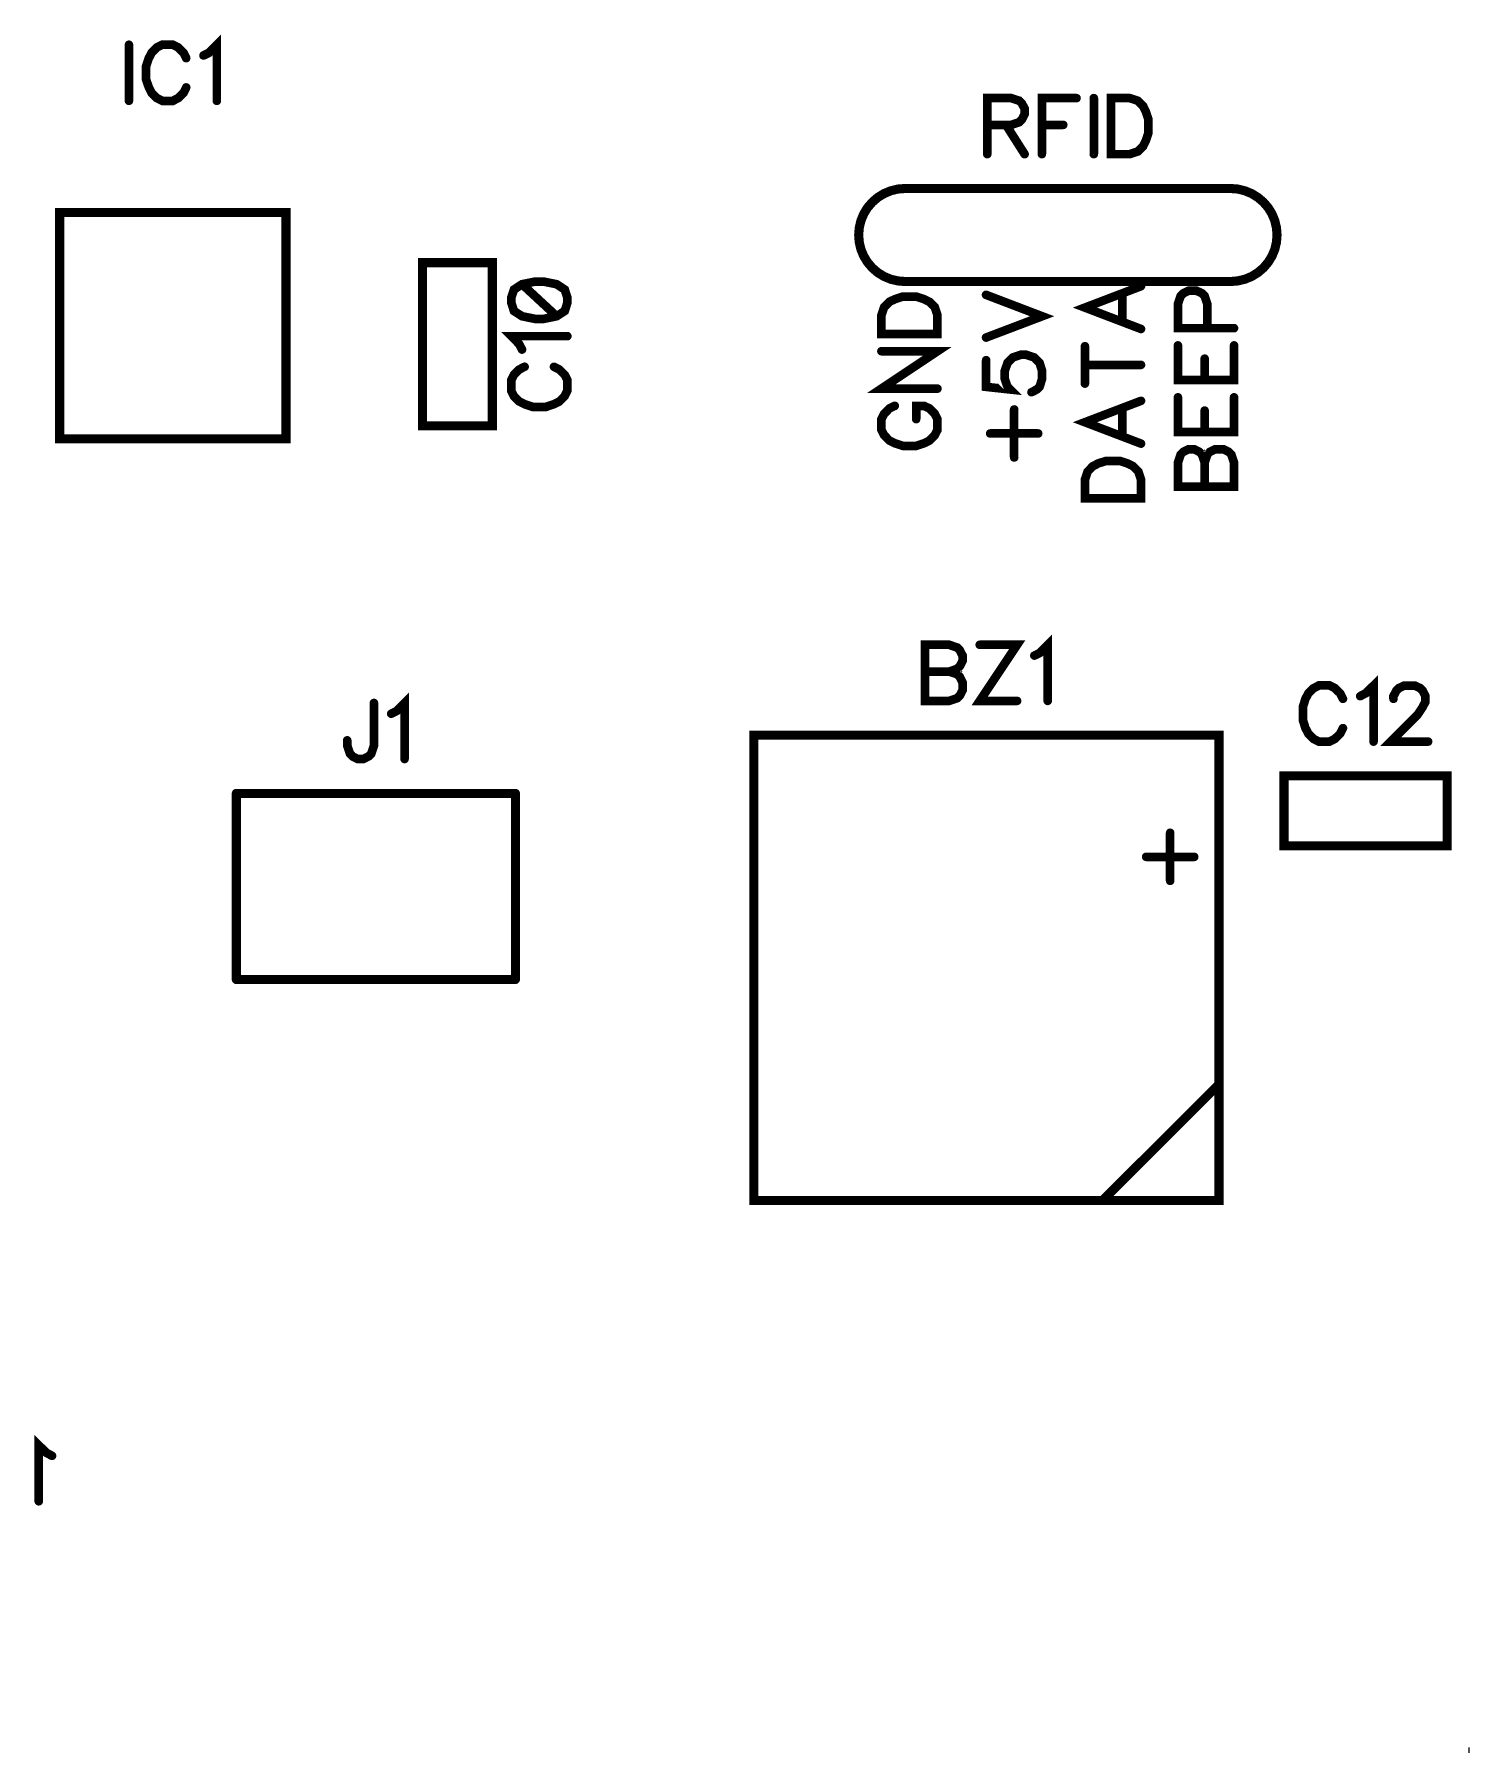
# Model space of a CAD drawing. Extents: x 0.01 to 6.15, y 0 to 8.66.
# Drawn here: x 4.608 to 6.151, y -0.001 to 1.847 of the extents above; entities that cross this region are included whole.
import ezdxf

# ---------------------------------------------------------------- set-up
doc = ezdxf.new("R2010")
doc.units = 0
doc.layers.add('Top_Silk', color=2, linetype='CONTINUOUS')

msp = doc.modelspace()

# ---------------------------------------------------------------- linework, layer by layer
at = {"layer": 'Top_Silk', "linetype": 'CONTINUOUS'}
for points, const_width in [([(4.7093, 1.8359), (4.7093, 1.7756)], 0.0093), ([(4.7709, 1.8215), (4.768, 1.8272), (4.7622, 1.833), (4.7565, 1.8359), (4.7451, 1.8359), (4.7393, 1.833), (4.7336, 1.8272), (4.7307, 1.8215), (4.7278, 1.8129), (4.7278, 1.7985), (4.7307, 1.79), (4.7336, 1.7842), (4.7393, 1.7785), (4.7451, 1.7756), (4.7565, 1.7756), (4.7622, 1.7785), (4.768, 1.7842), (4.7709, 1.79)], 0.0093), ([(4.7894, 1.8243), (4.7952, 1.8272), (4.8038, 1.8358), (4.8038, 1.7756)], 0.0093), ([(5.632, 1.7498), (5.6578, 1.7498), (5.6664, 1.7527), (5.6693, 1.7556), (5.6722, 1.7613), (5.6722, 1.7671), (5.6693, 1.7728), (5.6664, 1.7757), (5.6578, 1.7785), (5.632, 1.7785), (5.632, 1.7183)], 0.0093), ([(5.728, 1.7785), (5.6907, 1.7785), (5.6907, 1.7183)], 0.0093), ([(5.7466, 1.7785), (5.7466, 1.7183)], 0.0093), ([(5.7651, 1.7785), (5.7651, 1.7183), (5.7852, 1.7183), (5.7938, 1.7212), (5.7996, 1.7269), (5.8024, 1.7327), (5.8053, 1.7412), (5.8053, 1.7556), (5.8024, 1.7642), (5.7996, 1.7699), (5.7938, 1.7757), (5.7852, 1.7785), (5.7651, 1.7785)], 0.0093), ([(5.6521, 1.7498), (5.6722, 1.7183)], 0.0093), ([(5.6907, 1.7498), (5.7136, 1.7498)], 0.0093), ([(5.5436, 1.6814), (5.5358, 1.6808), (5.5282, 1.6789), (5.521, 1.6759), (5.5143, 1.6718), (5.5084, 1.6667), (5.5033, 1.6608), (5.4992, 1.6541), (5.4962, 1.6468), (5.4944, 1.6392), (5.4938, 1.6314), (5.4944, 1.6236), (5.4962, 1.616), (5.4992, 1.6088), (5.5033, 1.6021), (5.5084, 1.5961), (5.5143, 1.591), (5.521, 1.5869), (5.5282, 1.5839), (5.5358, 1.5821), (5.5436, 1.5814)], 0.0098), ([(5.8936, 1.6814), (5.5436, 1.6814)], 0.0098), ([(5.8936, 1.5814), (5.9014, 1.5821), (5.909, 1.5839), (5.9163, 1.5869), (5.9229, 1.591), (5.9289, 1.5961), (5.934, 1.6021), (5.9381, 1.6088), (5.9411, 1.616), (5.9429, 1.6236), (5.9435, 1.6314), (5.9429, 1.6392), (5.9411, 1.6468), (5.9381, 1.6541), (5.934, 1.6608), (5.9289, 1.6667), (5.9229, 1.6718), (5.9163, 1.6759), (5.909, 1.6789), (5.9014, 1.6808), (5.8936, 1.6814)], 0.0098), ([(4.6349, 1.6556), (4.8781, 1.6556), (4.8781, 1.4124), (4.6349, 1.4124), (4.6349, 1.6556)], 0.0098), ([(5.0248, 1.4264), (5.1, 1.4264), (5.1, 1.6017), (5.0248, 1.6017), (5.0248, 1.4264)], 0.0098), ([(5.1204, 1.5585), (5.1232, 1.5498), (5.1319, 1.5441), (5.1462, 1.5412), (5.1548, 1.5412), (5.1691, 1.5441), (5.1778, 1.5498), (5.1806, 1.5585), (5.1806, 1.5642), (5.1778, 1.5728), (5.1691, 1.5785), (5.1548, 1.5814), (5.1462, 1.5814), (5.1319, 1.5785), (5.1232, 1.5728), (5.1204, 1.5642), (5.1204, 1.5585)], 0.0093), ([(5.1319, 1.5785), (5.1691, 1.5441)], 0.0093), ([(5.8936, 1.5814), (5.5436, 1.5814)], 0.0098), ([(5.6307, 1.5212), (5.691, 1.5441), (5.6307, 1.5671)], 0.0093), ([(5.7973, 1.5764), (5.737, 1.5534), (5.7973, 1.5304)], 0.0093), ([(5.7772, 1.5391), (5.7772, 1.5678)], 0.0093), ([(5.8686, 1.5313), (5.8686, 1.5572), (5.8657, 1.5658), (5.8628, 1.5687), (5.8571, 1.5715), (5.8485, 1.5715), (5.8428, 1.5687), (5.8399, 1.5658), (5.837, 1.5572), (5.837, 1.5313), (5.8973, 1.5313)], 0.0093), ([(5.5182, 1.5251), (5.5785, 1.5251), (5.5785, 1.5452), (5.5756, 1.5538), (5.5699, 1.5596), (5.5641, 1.5624), (5.5556, 1.5653), (5.5412, 1.5653), (5.5326, 1.5624), (5.5268, 1.5596), (5.5211, 1.5538), (5.5182, 1.5452), (5.5182, 1.5251)], 0.0093), ([(5.1319, 1.5083), (5.1289, 1.5141), (5.1204, 1.5227), (5.1806, 1.5227)], 0.0093), ([(5.737, 1.4717), (5.737, 1.5119)], 0.0093), ([(5.837, 1.5128), (5.837, 1.4755), (5.8973, 1.4755), (5.8973, 1.5128)], 0.0093), ([(5.5182, 1.5065), (5.5785, 1.5065), (5.5182, 1.4663), (5.5785, 1.4663)], 0.0093), ([(5.6308, 1.4969), (5.6308, 1.4682), (5.6566, 1.4654), (5.6538, 1.4682), (5.6508, 1.4769), (5.6508, 1.4854), (5.6538, 1.494), (5.6595, 1.4998), (5.6681, 1.5027), (5.6738, 1.5027), (5.6824, 1.4998), (5.6882, 1.494), (5.691, 1.4854), (5.691, 1.4769), (5.6882, 1.4682), (5.6853, 1.4654), (5.6796, 1.4625)], 0.0093), ([(5.8657, 1.4755), (5.8657, 1.4985)], 0.0093), ([(5.1346, 1.4898), (5.1289, 1.4869), (5.1232, 1.4812), (5.1203, 1.4755), (5.1203, 1.464), (5.1232, 1.4582), (5.1289, 1.4525), (5.1346, 1.4496), (5.1433, 1.4467), (5.1577, 1.4467), (5.1662, 1.4496), (5.172, 1.4525), (5.1777, 1.4582), (5.1806, 1.464), (5.1806, 1.4755), (5.1777, 1.4812), (5.172, 1.4869), (5.1662, 1.4898)], 0.0093), ([(5.737, 1.4918), (5.7973, 1.4918)], 0.0093), ([(5.837, 1.457), (5.837, 1.4197), (5.8973, 1.4197), (5.8973, 1.457)], 0.0093), ([(5.5326, 1.4478), (5.5268, 1.445), (5.5211, 1.4392), (5.5182, 1.4335), (5.5182, 1.422), (5.5211, 1.4163), (5.5268, 1.4105), (5.5326, 1.4076), (5.5412, 1.4048), (5.5556, 1.4048), (5.5641, 1.4076), (5.5699, 1.4105), (5.5756, 1.4163), (5.5785, 1.422), (5.5785, 1.4335), (5.5756, 1.4392), (5.5699, 1.445), (5.5641, 1.4478), (5.5556, 1.4478), (5.5556, 1.4335)], 0.0093), ([(5.6609, 1.3923), (5.6609, 1.4439)], 0.0093), ([(5.7973, 1.4532), (5.737, 1.4302), (5.7973, 1.4072)], 0.0093), ([(5.7772, 1.4159), (5.7772, 1.4446)], 0.0093), ([(5.8657, 1.4197), (5.8657, 1.4427)], 0.0093), ([(5.6351, 1.4181), (5.6867, 1.4181)], 0.0093), ([(5.837, 1.361), (5.8973, 1.361), (5.8973, 1.3869), (5.8944, 1.3955), (5.8915, 1.3984), (5.8858, 1.4012), (5.8772, 1.4012), (5.8714, 1.3984), (5.8686, 1.3955), (5.8657, 1.3869), (5.8628, 1.3955), (5.86, 1.3984), (5.8543, 1.4012), (5.8485, 1.4012), (5.8428, 1.3984), (5.8399, 1.3955), (5.837, 1.3869), (5.837, 1.361)], 0.0093), ([(5.737, 1.3485), (5.7973, 1.3485), (5.7973, 1.3686), (5.7944, 1.3772), (5.7887, 1.383), (5.7829, 1.3859), (5.7743, 1.3887), (5.7599, 1.3887), (5.7513, 1.3859), (5.7456, 1.383), (5.7399, 1.3772), (5.737, 1.3686), (5.737, 1.3485)], 0.0093), ([(5.8657, 1.361), (5.8657, 1.3869)], 0.0093), ([(5.6826, 1.1794), (5.6884, 1.1823), (5.697, 1.1909), (5.697, 1.1307)], 0.0093), ([(5.5652, 1.191), (5.5652, 1.1307), (5.591, 1.1307), (5.5996, 1.1336), (5.6025, 1.1364), (5.6054, 1.1422), (5.6054, 1.1508), (5.6025, 1.1565), (5.5996, 1.1594), (5.591, 1.1622), (5.5996, 1.1652), (5.6025, 1.168), (5.6054, 1.1737), (5.6054, 1.1795), (5.6025, 1.1852), (5.5996, 1.1881), (5.591, 1.191), (5.5652, 1.191)], 0.0093), ([(5.6239, 1.191), (5.6641, 1.191), (5.6239, 1.1307), (5.6641, 1.1307)], 0.0093), ([(5.5652, 1.1622), (5.591, 1.1622)], 0.0093), ([(6.0143, 1.133), (6.0115, 1.1387), (6.0057, 1.1444), (6, 1.1473), (5.9885, 1.1473), (5.9828, 1.1444), (5.9771, 1.1387), (5.9741, 1.133), (5.9713, 1.1243), (5.9713, 1.11), (5.9741, 1.1014), (5.9771, 1.0956), (5.9828, 1.0899), (5.9885, 1.087), (6, 1.087), (6.0057, 1.0899), (6.0115, 1.0956), (6.0143, 1.1014)], 0.0093), ([(6.0329, 1.1358), (6.0386, 1.1387), (6.0473, 1.1472), (6.0473, 1.087)], 0.0093), ([(6.0687, 1.1329), (6.0687, 1.1358), (6.0716, 1.1415), (6.0744, 1.1444), (6.0802, 1.1472), (6.0917, 1.1472), (6.0974, 1.1444), (6.1002, 1.1415), (6.1031, 1.1358), (6.1031, 1.13), (6.1002, 1.1243), (6.0945, 1.1157), (6.0658, 1.087), (6.106, 1.087)], 0.0093), ([(4.9727, 1.1285), (4.9727, 1.0826), (4.9698, 1.074), (4.9669, 1.0711), (4.9612, 1.0682), (4.9554, 1.0682), (4.9497, 1.0711), (4.9469, 1.074), (4.944, 1.0826), (4.944, 1.0883)], 0.0093), ([(4.9912, 1.1169), (4.997, 1.1198), (5.0056, 1.1284), (5.0056, 1.0682)], 0.0093), ([(5.3811, 1.0938), (5.8811, 1.0938), (5.8811, 0.5938), (5.3811, 0.5938), (5.3811, 1.0938)], 0.0098), ([(5.951, 1.0502), (6.1263, 1.0502), (6.1263, 0.975), (5.951, 0.975), (5.951, 1.0502)], 0.0098), ([(4.8248, 1.0313), (5.1248, 1.0313)], 0.0098), ([(4.8248, 0.8313), (4.8248, 1.0313)], 0.0098), ([(5.1248, 0.8313), (5.1248, 1.0313)], 0.0098), ([(5.8286, 0.989), (5.8286, 0.9373)], 0.0093), ([(5.8028, 0.9631), (5.8545, 0.9631)], 0.0093), ([(4.8248, 0.8313), (5.1248, 0.8313)], 0.0098), ([(4.9331, 0.8313), (5.1248, 0.8313)], 0.0098), ([(5.8811, 0.7188), (5.756, 0.5938)], 0.0098), ([(4.6267, 0.3194), (4.621, 0.3223), (4.6123, 0.3308), (4.6123, 0.2706)], 0.0093), ([(6.1499, 0), (6.1499, 0.0062)], 0.0013)]:
    msp.add_lwpolyline(points, dxfattribs=dict(at, const_width=const_width))
for points, const_width in [([(4.707, 1.8359, 1), (4.7116, 1.8359, 1), (4.707, 1.8359, 1)], 0.0046), ([(4.7685, 1.8215, 1), (4.7732, 1.8215, 1), (4.7685, 1.8215, 1)], 0.0046), ([(4.7871, 1.8243, 1), (4.7917, 1.8243, 1), (4.7871, 1.8243, 1)], 0.0046), ([(4.7685, 1.79, 1), (4.7732, 1.79, 1), (4.7685, 1.79, 1)], 0.0046), ([(4.707, 1.7756, 1), (4.7116, 1.7756, 1), (4.707, 1.7756, 1)], 0.0046), ([(4.8015, 1.7756, 1), (4.8061, 1.7756, 1), (4.8015, 1.7756, 1)], 0.0046), ([(5.7257, 1.7785, 1), (5.7303, 1.7785, 1), (5.7257, 1.7785, 1)], 0.0046), ([(5.7442, 1.7785, 1), (5.7489, 1.7785, 1), (5.7442, 1.7785, 1)], 0.0046), ([(5.7628, 1.7785, 1), (5.7674, 1.7785, 1), (5.7628, 1.7785, 1)], 0.0046), ([(5.6297, 1.7498, 1), (5.6343, 1.7498, 1), (5.6297, 1.7498, 1)], 0.0046), ([(5.6498, 1.7498, 1), (5.6544, 1.7498, 1), (5.6498, 1.7498, 1)], 0.0046), ([(5.6884, 1.7498, 1), (5.693, 1.7498, 1), (5.6884, 1.7498, 1)], 0.0046), ([(5.7113, 1.7498, 1), (5.716, 1.7498, 1), (5.7113, 1.7498, 1)], 0.0046), ([(5.6297, 1.7183, 1), (5.6343, 1.7183, 1), (5.6297, 1.7183, 1)], 0.0046), ([(5.6698, 1.7183, 1), (5.6745, 1.7183, 1), (5.6698, 1.7183, 1)], 0.0046), ([(5.6884, 1.7183, 1), (5.693, 1.7183, 1), (5.6884, 1.7183, 1)], 0.0046), ([(5.7442, 1.7183, 1), (5.7489, 1.7183, 1), (5.7442, 1.7183, 1)], 0.0046), ([(5.5412, 1.6814, 1), (5.5461, 1.6814, 1), (5.5412, 1.6814, 1)], 0.0049), ([(5.5412, 1.6814, 1), (5.5461, 1.6814, 1), (5.5412, 1.6814, 1)], 0.0049), ([(5.8912, 1.6814, 1), (5.8961, 1.6814, 1), (5.8912, 1.6814, 1)], 0.0049), ([(5.8912, 1.6814, 1), (5.8961, 1.6814, 1), (5.8912, 1.6814, 1)], 0.0049), ([(5.1295, 1.5785, 1), (5.1342, 1.5785, 1), (5.1295, 1.5785, 1)], 0.0046), ([(5.5412, 1.5814, 1), (5.5461, 1.5814, 1), (5.5412, 1.5814, 1)], 0.0049), ([(5.5412, 1.5814, 1), (5.5461, 1.5814, 1), (5.5412, 1.5814, 1)], 0.0049), ([(5.6284, 1.5671, 1), (5.6331, 1.5671, 1), (5.6284, 1.5671, 1)], 0.0046), ([(5.7749, 1.5678, 1), (5.7795, 1.5678, 1), (5.7749, 1.5678, 1)], 0.0046), ([(5.795, 1.5764, 1), (5.7996, 1.5764, 1), (5.795, 1.5764, 1)], 0.0046), ([(5.8912, 1.5814, 1), (5.8961, 1.5814, 1), (5.8912, 1.5814, 1)], 0.0049), ([(5.8912, 1.5814, 1), (5.8961, 1.5814, 1), (5.8912, 1.5814, 1)], 0.0049), ([(5.1181, 1.5585, 1), (5.1227, 1.5585, 1), (5.1181, 1.5585, 1)], 0.0046), ([(5.1668, 1.5441, 1), (5.1714, 1.5441, 1), (5.1668, 1.5441, 1)], 0.0046), ([(5.7749, 1.5391, 1), (5.7795, 1.5391, 1), (5.7749, 1.5391, 1)], 0.0046), ([(5.795, 1.5304, 1), (5.7996, 1.5304, 1), (5.795, 1.5304, 1)], 0.0046), ([(5.8663, 1.5313, 1), (5.8709, 1.5313, 1), (5.8663, 1.5313, 1)], 0.0046), ([(5.895, 1.5313, 1), (5.8996, 1.5313, 1), (5.895, 1.5313, 1)], 0.0046), ([(5.1783, 1.5227, 1), (5.1829, 1.5227, 1), (5.1783, 1.5227, 1)], 0.0046), ([(5.5159, 1.5251, 1), (5.5205, 1.5251, 1), (5.5159, 1.5251, 1)], 0.0046), ([(5.6284, 1.5212, 1), (5.6331, 1.5212, 1), (5.6284, 1.5212, 1)], 0.0046), ([(5.7347, 1.5119, 1), (5.7393, 1.5119, 1), (5.7347, 1.5119, 1)], 0.0046), ([(5.8347, 1.5128, 1), (5.8393, 1.5128, 1), (5.8347, 1.5128, 1)], 0.0046), ([(5.895, 1.5128, 1), (5.8996, 1.5128, 1), (5.895, 1.5128, 1)], 0.0046), ([(5.1295, 1.5083, 1), (5.1342, 1.5083, 1), (5.1295, 1.5083, 1)], 0.0046), ([(5.5159, 1.5065, 1), (5.5205, 1.5065, 1), (5.5159, 1.5065, 1)], 0.0046), ([(5.6285, 1.4969, 1), (5.6331, 1.4969, 1), (5.6285, 1.4969, 1)], 0.0046), ([(5.8634, 1.4985, 1), (5.868, 1.4985, 1), (5.8634, 1.4985, 1)], 0.0046), ([(5.1323, 1.4898, 1), (5.137, 1.4898, 1), (5.1323, 1.4898, 1)], 0.0046), ([(5.1639, 1.4898, 1), (5.1685, 1.4898, 1), (5.1639, 1.4898, 1)], 0.0046), ([(5.7347, 1.4918, 1), (5.7393, 1.4918, 1), (5.7347, 1.4918, 1)], 0.0046), ([(5.795, 1.4918, 1), (5.7996, 1.4918, 1), (5.795, 1.4918, 1)], 0.0046), ([(5.8634, 1.4755, 1), (5.868, 1.4755, 1), (5.8634, 1.4755, 1)], 0.0046), ([(5.5762, 1.4663, 1), (5.5808, 1.4663, 1), (5.5762, 1.4663, 1)], 0.0046), ([(5.6772, 1.4625, 1), (5.6819, 1.4625, 1), (5.6772, 1.4625, 1)], 0.0046), ([(5.7347, 1.4717, 1), (5.7393, 1.4717, 1), (5.7347, 1.4717, 1)], 0.0046), ([(5.8347, 1.457, 1), (5.8393, 1.457, 1), (5.8347, 1.457, 1)], 0.0046), ([(5.895, 1.457, 1), (5.8996, 1.457, 1), (5.895, 1.457, 1)], 0.0046), ([(5.5302, 1.4478, 1), (5.5349, 1.4478, 1), (5.5302, 1.4478, 1)], 0.0046), ([(5.6586, 1.4439, 1), (5.6633, 1.4439, 1), (5.6586, 1.4439, 1)], 0.0046), ([(5.7749, 1.4446, 1), (5.7795, 1.4446, 1), (5.7749, 1.4446, 1)], 0.0046), ([(5.795, 1.4532, 1), (5.7996, 1.4532, 1), (5.795, 1.4532, 1)], 0.0046), ([(5.8634, 1.4427, 1), (5.868, 1.4427, 1), (5.8634, 1.4427, 1)], 0.0046), ([(5.5533, 1.4335, 1), (5.5579, 1.4335, 1), (5.5533, 1.4335, 1)], 0.0046), ([(5.6844, 1.4181, 1), (5.6891, 1.4181, 1), (5.6844, 1.4181, 1)], 0.0046), ([(5.8634, 1.4197, 1), (5.868, 1.4197, 1), (5.8634, 1.4197, 1)], 0.0046), ([(5.6328, 1.4181, 1), (5.6374, 1.4181, 1), (5.6328, 1.4181, 1)], 0.0046), ([(5.7749, 1.4159, 1), (5.7795, 1.4159, 1), (5.7749, 1.4159, 1)], 0.0046), ([(5.795, 1.4072, 1), (5.7996, 1.4072, 1), (5.795, 1.4072, 1)], 0.0046), ([(5.6586, 1.3923, 1), (5.6633, 1.3923, 1), (5.6586, 1.3923, 1)], 0.0046), ([(5.8634, 1.3869, 1), (5.868, 1.3869, 1), (5.8634, 1.3869, 1)], 0.0046), ([(5.7347, 1.3485, 1), (5.7393, 1.3485, 1), (5.7347, 1.3485, 1)], 0.0046), ([(5.8347, 1.361, 1), (5.8393, 1.361, 1), (5.8347, 1.361, 1)], 0.0046), ([(5.8634, 1.361, 1), (5.868, 1.361, 1), (5.8634, 1.361, 1)], 0.0046), ([(5.5628, 1.191, 1), (5.5675, 1.191, 1), (5.5628, 1.191, 1)], 0.0046), ([(5.6216, 1.191, 1), (5.6262, 1.191, 1), (5.6216, 1.191, 1)], 0.0046), ([(5.6803, 1.1794, 1), (5.6849, 1.1794, 1), (5.6803, 1.1794, 1)], 0.0046), ([(5.5628, 1.1622, 1), (5.5675, 1.1622, 1), (5.5628, 1.1622, 1)], 0.0046), ([(5.5887, 1.1622, 1), (5.5933, 1.1622, 1), (5.5887, 1.1622, 1)], 0.0046), ([(4.9704, 1.1285, 1), (4.975, 1.1285, 1), (4.9704, 1.1285, 1)], 0.0046), ([(5.6618, 1.1307, 1), (5.6664, 1.1307, 1), (5.6618, 1.1307, 1)], 0.0046), ([(5.6947, 1.1307, 1), (5.6993, 1.1307, 1), (5.6947, 1.1307, 1)], 0.0046), ([(6.012, 1.133, 1), (6.0167, 1.133, 1), (6.012, 1.133, 1)], 0.0046), ([(6.0306, 1.1358, 1), (6.0352, 1.1358, 1), (6.0306, 1.1358, 1)], 0.0046), ([(6.0664, 1.1329, 1), (6.071, 1.1329, 1), (6.0664, 1.1329, 1)], 0.0046), ([(4.9889, 1.1169, 1), (4.9935, 1.1169, 1), (4.9889, 1.1169, 1)], 0.0046), ([(4.9416, 1.0883, 1), (4.9463, 1.0883, 1), (4.9416, 1.0883, 1)], 0.0046), ([(6.012, 1.1014, 1), (6.0167, 1.1014, 1), (6.012, 1.1014, 1)], 0.0046), ([(6.0449, 1.087, 1), (6.0496, 1.087, 1), (6.0449, 1.087, 1)], 0.0046), ([(6.1037, 1.087, 1), (6.1083, 1.087, 1), (6.1037, 1.087, 1)], 0.0046), ([(5.0033, 1.0682, 1), (5.0079, 1.0682, 1), (5.0033, 1.0682, 1)], 0.0046), ([(4.8223, 1.0313, 1), (4.8272, 1.0313, 1), (4.8223, 1.0313, 1)], 0.0049), ([(4.8223, 1.0313, 1), (4.8272, 1.0313, 1), (4.8223, 1.0313, 1)], 0.0049), ([(5.1223, 1.0313, 1), (5.1272, 1.0313, 1), (5.1223, 1.0313, 1)], 0.0049), ([(5.1223, 1.0313, 1), (5.1272, 1.0313, 1), (5.1223, 1.0313, 1)], 0.0049), ([(5.8263, 0.989, 1), (5.8309, 0.989, 1), (5.8263, 0.989, 1)], 0.0046), ([(5.8005, 0.9631, 1), (5.8051, 0.9631, 1), (5.8005, 0.9631, 1)], 0.0046), ([(5.8521, 0.9631, 1), (5.8568, 0.9631, 1), (5.8521, 0.9631, 1)], 0.0046), ([(5.8263, 0.9373, 1), (5.8309, 0.9373, 1), (5.8263, 0.9373, 1)], 0.0046), ([(4.8223, 0.8313, 1), (4.8272, 0.8313, 1), (4.8223, 0.8313, 1)], 0.0049), ([(4.8223, 0.8313, 1), (4.8272, 0.8313, 1), (4.8223, 0.8313, 1)], 0.0049), ([(4.9306, 0.8313, 1), (4.9355, 0.8313, 1), (4.9306, 0.8313, 1)], 0.0049), ([(5.1223, 0.8313, 1), (5.1272, 0.8313, 1), (5.1223, 0.8313, 1)], 0.0049), ([(5.1223, 0.8313, 1), (5.1272, 0.8313, 1), (5.1223, 0.8313, 1)], 0.0049), ([(5.1223, 0.8313, 1), (5.1272, 0.8313, 1), (5.1223, 0.8313, 1)], 0.0049), ([(5.8786, 0.7188, 1), (5.8835, 0.7188, 1), (5.8786, 0.7188, 1)], 0.0049), ([(5.7536, 0.5938, 1), (5.7585, 0.5938, 1), (5.7536, 0.5938, 1)], 0.0049), ([(4.6244, 0.3194, 1), (4.629, 0.3194, 1), (4.6244, 0.3194, 1)], 0.0046), ([(4.61, 0.2706, 1), (4.6147, 0.2706, 1), (4.61, 0.2706, 1)], 0.0046)]:
    msp.add_lwpolyline(points, format="xyb", dxfattribs=dict(at, const_width=const_width))

doc.saveas('drawing.dxf')
